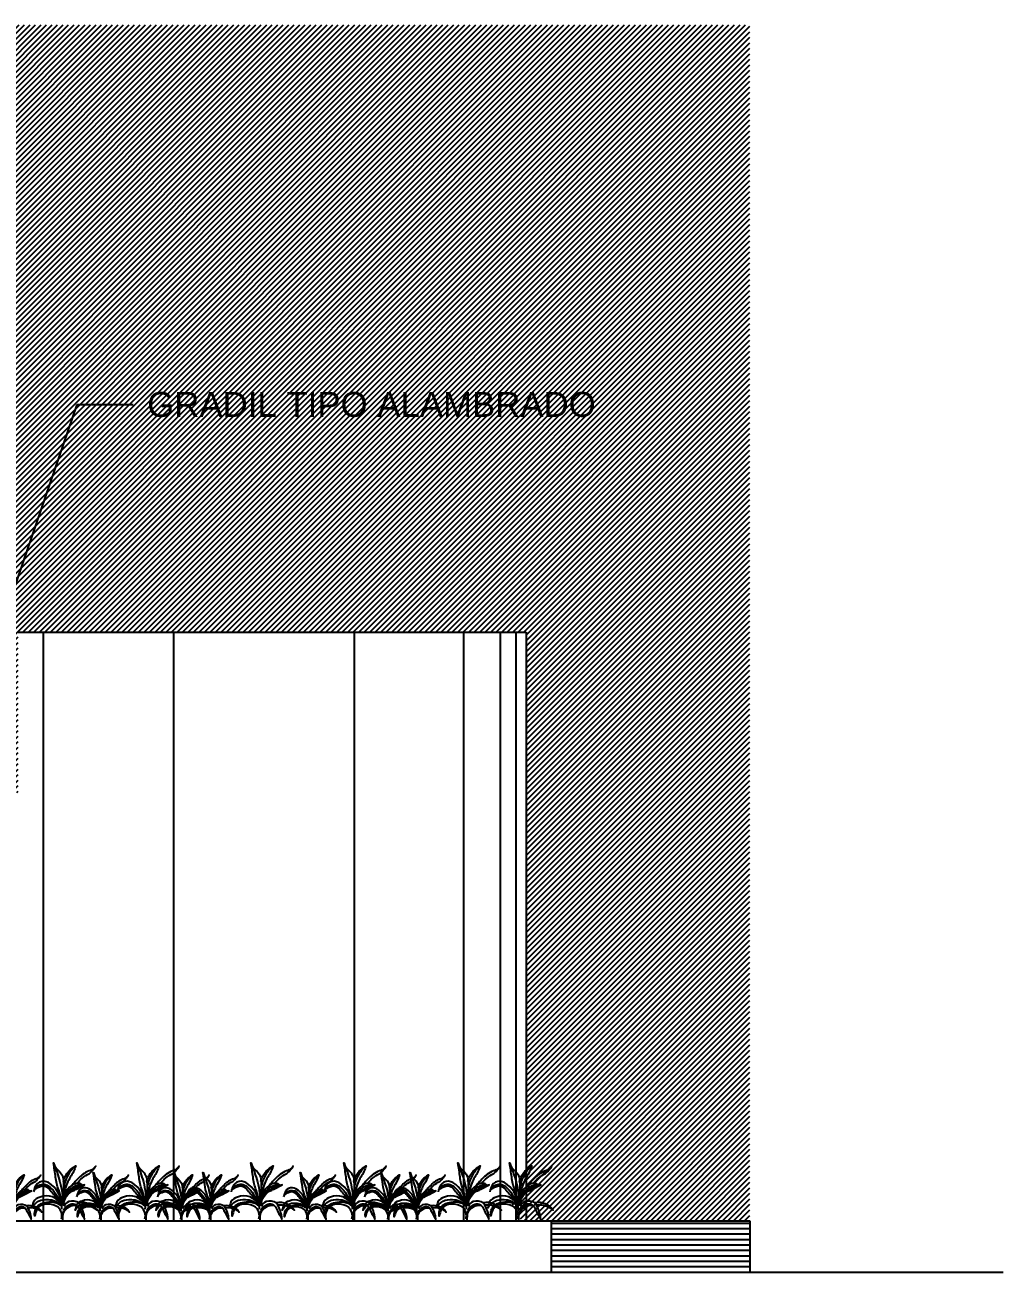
# Model space of a CAD drawing. Header units: metres. Extents: x 2458 to 3695, y 243 to 513.
# Drawn here: x 3228.43 to 3234.71, y 278.42 to 286.43 of the extents above; entities that cross this region are included whole.
import ezdxf
from ezdxf import colors
from ezdxf.entities.mleader import LeaderData, LeaderLine
from ezdxf.math import Vec2, Vec3

# ---------------------------------------------------------------- set-up
doc = ezdxf.new("R2010")
doc.units = ezdxf.units.M
doc.header["$LTSCALE"] = 5
doc.header["$MEASUREMENT"] = 0
for name, color, linetype in [('HACHURA', 251, 'Continuous'), ('HACHURA PISOS', 250, 'Continuous'), ('PENA 0.15', 7, 'Continuous'), ('PENA 01', 1, 'Continuous'), ('PENA 02', 2, 'Continuous'), ('PENA 06', 6, 'Continuous'), ('TXT ESPECIFICAÇÕES', 7, 'Continuous'), ('VEGETACAO', 84, 'Continuous')]:
    doc.layers.add(name, color=color, linetype=linetype)
doc.styles.get("Standard").update_dxf_attribs({"font": 'arial.ttf'})

# ---------------------------------------------------------------- blocks, each defined once
blk = doc.blocks.new('planta2')
for points in [[(215.6124166515229, 122.1931123433604, 0.09709127923711522), (209.8534928602885, 156.5344484938723, -0.07213606919634921), (204.385948384783, 179.0041618349155, 0.0106611874114703), (200.4235471405021, 204.6284015771446, 0.1387867677929901), (209.2038912370892, 191.0221121786645, -0.2468799475918266), (218.5051959959573, 170.9537737355432, -0.0221448236234155), (217.8766842288186, 135.415200467595, -0.0221448236234155)], [(200.7239147148247, 204.4027634666206, -0.02852530862489257), (212.1186302690611, 170.8835673954241, -0.07462469327359035), (216.6708067853791, 130.6074636379504, -0.07462469327359035)], [(218.3555051132996, 171.7052435646183, -0.1239272289368852), (227.6692200039143, 189.7431006672423, -0.07110868178774268), (240.2413000475832, 199.413325955971, -0.07091822231894934), (230.5333523623679, 179.3596586704257, 0.0287523928013403), (225.1587271442144, 168.5288192768424, 0.07684917454489056), (218.7836438170638, 142.3269600366258, 0.1114382885154701)], [(239.8656231218108, 199.4136158997967, 0.06494302271971387), (227.0967911025639, 184.2064720745344, 0.1142814951000124), (218.6452607436047, 157.7298299708244, 0.1972381407975468)], [(242.9222825419144, 168.4554596767811, -0.03938206423837972), (251.8540101080352, 177.5193312730471, -0.05731646310678926), (264.5952334824906, 185.7179154612899, 0.03052438781152665), (272.3349758234382, 193.6046134031474, 0.02746751777080816), (276.0804148561492, 198.7845822337721, -0.0752803900805548), (268.6998864414808, 192.3208114458745, -0.05961839798413031), (264.1275678411886, 190.6040454655879, 0.0740694414859039), (252.2796448104903, 183.8565348326485, 0.01705862918940175), (250.5967617604535, 182.2744556911625, 0.01540201834063059), (241.1038729593188, 173.4531971675294, 0.0223318336538347), (233.602827299563, 165.00642256655, 0.04798097779608538)], [(165.5947497795066, 152.9913497811785, -0.231189214897895), (174.0187272091069, 164.4054335829659, -0.3109063190843883), (193.4021488710694, 162.4369524675482, -0.09447034850572408), (214.492286537255, 132.7421804885291, -0.09447034850572408)], [(215.3161082907588, 129.2853148950068, 0.254367796811339), (191.3789444158197, 169.5012443687273, 0.2468590430800555), (175.6012093985606, 170.4150466312569, 0.2465974523379579), (166.3494089906632, 157.2734868473327, -0.1157414313971576), (178.8264640387515, 163.1995561395264, -0.2717183633629539), (190.7707867052393, 160.3351912900018, 0.02694989405393497), (205.6344875049085, 143.3431124695952, -0.03668778727872233), (214.7157210747045, 130.1874034269816, -0.03668778727872233)], [(218.8483412244964, 128.8025327200545, -0.3230330639666102), (238.1041657233126, 156.2121031775684, -0.0201880692912232), (241.6026017348602, 157.7211891651658), (256.0339027738057, 165.6534066530958, 0.1508844712252128), (223.8976050863084, 148.4841183832648, 0.1795864515109339), (218.0236496395158, 131.1323675362594, 0.1795864515109339)], [(222.3936796191511, 146.9074350703233, -0.1830964283402423), (241.7924103151061, 164.774695635688, -0.0850222194860406), (250.9601450680202, 166.3454640945876, 0.2149592134611509), (242.6967604089206, 168.3053628727672, 0.1467688363036038), (232.3245979316949, 163.8052422130852, 0.2158501729809912), (218.3284823487527, 136.6921540826307, 0.2158501729809912)], [(215.4670169374841, 128.504600673867, 0.4010131586544128), (176.4833497953335, 143.5617738738611, 0.1996601467977138), (164.9058317735542, 134.9301348509246, 0.0801450708603186), (161.8170465775733, 124.2632876983585, -0.3119545472212335), (190.7557096263074, 139.1929036695281, -0.2241374746235107), (214.7905665160334, 128.2045810321351, -0.2241374746235107)], [(214.9226868028593, 104.6870895012524, 0.2777614858365249), (208.777822074426, 125.7297524232469, 0.160526425089676), (189.3970099068939, 131.0793258706164, 0.274233870491045), (170.7557798715868, 121.1758362439752, 0.06243219910507581), (167.0652737179533, 109.6829637648306, -0.2401186658693687), (173.090949654183, 128.9129832631679, -0.1620468242422438), (198.7921224332853, 135.2045234584724, -0.145747887567513), (214.7901026059123, 127.6034979508992, -0.145747887567513)], [(217.5956250808094, 115.787500887597, -0.2487937773460314), (228.3915209481221, 130.0724696945102, -0.4815402457595028), (245.5174597183085, 123.6727405179315, 0.009089279004996596), (255.8714137232858, 104.5803502391067, 0.145058979223642), (246.2006368365133, 132.6884648375828, 0.2442308546089087), (227.64511727457, 135.565492441946, 0.1819655592468997), (218.9972202644423, 126.9991674988166, 0.5045013368025945)], [(245.5255201566604, 134.1165590544041, -0.2994236848194101), (278.3488975588556, 120.1160363253128, 0.2054665391504271), (249.0529400228927, 129.0046273919388, 0.2054665391504271)], [(217.6363169719538, 116.0304450640348, 0.05736688958210949), (216.5732877368876, 101.6052629570861, 0.05736688958210949)], [(242.2904074263988, 128.5590340698731, 0.3193598030193655), (217.7106405143967, 114.9784916831067, 0.3193598030193655)]]:
    blk.add_lwpolyline(points, format="xyb")

msp = doc.modelspace()

# ---------------------------------------------------------------- hatches: boundary and pattern name
at = {"layer": 'HACHURA', "true_color": 0x86cacb}
h = msp.add_hatch(dxfattribs=at)
h.set_pattern_fill('LINE', color=133, scale=0.2, angle=45)
h.set_pattern_definition([(45, (3197.766713710369, 279.8773356034308), (-0.01767766952966369, 0.01767766952966369), [])])
h.paths.add_polyline_path([(3197.78697104512, 280.0967792355811), (3197.74697104512, 280.096779235581), (3197.74697104512, 279.7867792355812), (3197.78697104512, 279.7867792355812)], flags=17)
h.paths.add_polyline_path([(3197.78697104512, 279.7367792355812), (3197.74697104512, 279.7367792355812), (3197.74697104512, 279.2467792355812), (3197.78697104512, 279.2467792355812)], flags=17)
h.paths.add_polyline_path([(3227.18697104512, 284.3720188669695), (3225.855354378314, 284.2994378398318), (3227.18697104512, 284.2994378398318)], flags=17)
h.paths.add_polyline_path([(3221.31947104512, 284.4393839959255), (3221.304471045121, 284.4393839959255), (3221.304471045121, 284.3425195004148), (3221.31947104512, 284.3425195004148)], flags=17)
h.paths.add_polyline_path([(3221.38697104512, 284.3720205893278), (3221.38697104512, 284.2994378398318), (3222.750665402581, 284.2994378398318)], flags=17)
h.paths.add_polyline_path([(3221.236971045119, 284.3757440819934), (3220.027748535096, 284.2994378398318), (3221.236971045119, 284.2994378398318)], flags=17)
h.paths.add_polyline_path([(3215.687041681885, 284.3720227170932), (3214.355354378315, 284.2994378398319), (3215.687041681885, 284.2994378398319)], flags=17)
h.paths.add_polyline_path([(3215.837041681885, 284.3720227170932), (3215.837041681885, 284.2994378398318), (3217.168728985456, 284.2994378398318)], flags=17)
h.paths.add_polyline_path([(3209.736971045119, 284.3720205893278), (3208.373276687656, 284.2994378398317), (3209.736971045119, 284.2994378398317)], flags=17)
h.paths.add_polyline_path([(3209.88697104512, 284.3720205893278), (3209.88697104512, 284.2994378398319), (3211.250665402581, 284.2994378398319)], flags=17)
h.paths.add_polyline_path([(3197.98697104512, 284.3720205893279), (3197.98697104512, 284.2994378398318), (3199.350665402582, 284.2994378398318)], flags=17)
h.paths.add_polyline_path([(3203.78697104512, 284.3720188669695), (3202.455354378313, 284.2994378398317), (3203.78697104512, 284.2994378398317)], flags=17)
h.paths.add_polyline_path([(3203.93697104512, 284.3720188669695), (3203.93697104512, 284.2994378398318), (3205.268587711926, 284.2994378398318)], flags=17)
h.paths.add_polyline_path([(3197.696971045119, 280.0967792355811), (3196.67697104512, 280.0967792355812), (3196.67697104512, 279.7867792355812), (3197.696971045119, 279.7867792355812)], flags=17)
h.paths.add_polyline_path([(3197.696971045119, 279.7367792355812), (3196.67697104512, 279.7367792355812), (3196.67697104512, 279.2467792355812), (3197.696971045119, 279.2467792355812)], flags=17)
edge = h.paths.add_edge_path()
edge.add_line((3233.086446821039, 286.4259435398578), (3194.596476638942, 286.4259435398578))
edge.add_line((3194.596476638942, 286.4259435398578), (3194.596476638942, 278.4167792355812))
edge.add_line((3194.596476638942, 278.4167792355812), (3196.586971045119, 278.4167792355812))
edge.add_line((3196.586971045119, 278.4167792355812), (3196.586971045119, 278.8867792355812))
edge.add_line((3196.586971045119, 278.8867792355812), (3196.586971045119, 279.2467792355812))
edge.add_line((3196.586971045119, 279.2467792355812), (3196.62697104512, 279.2467792355812))
edge.add_line((3196.62697104512, 279.2467792355812), (3196.62697104512, 279.7367792355812))
edge.add_line((3196.62697104512, 279.7367792355812), (3196.62697104512, 279.7867792355812))
edge.add_line((3196.62697104512, 279.7867792355812), (3196.62697104512, 280.1467792355812))
edge.add_line((3196.62697104512, 280.1467792355812), (3196.67697104512, 280.1467792355812))
edge.add_line((3196.67697104512, 280.1467792355812), (3197.78697104512, 280.1467792355812))
edge.add_line((3197.78697104512, 280.1467792355812), (3197.78697104512, 281.8167792355811))
edge.add_line((3197.78697104512, 281.8167792355811), (3197.836971045119, 281.8167792355811))
edge.add_line((3197.836971045119, 281.8167792355811), (3197.836971045119, 283.5944669437054))
edge.add_line((3197.836971045119, 283.5944669437054), (3197.28697104512, 283.5944669437054))
edge.add_line((3197.28697104512, 283.5944669437054), (3197.28697104512, 283.7585654131566))
edge.add_line((3197.28697104512, 283.7585654131566), (3197.28697104512, 284.2994378398319))
edge.add_line((3197.28697104512, 284.2994378398319), (3197.30697104512, 284.2994378398318))
edge.add_line((3197.30697104512, 284.2994378398318), (3197.836971045119, 284.2994378398318))
edge.add_line((3197.836971045119, 284.2994378398318), (3197.836971045119, 284.4522901129939))
edge.add_line((3197.836971045119, 284.4522901129939), (3197.98697104512, 284.4522901129939))
edge.add_line((3197.98697104512, 284.4522901129939), (3197.98697104512, 284.4220913619847))
edge.add_line((3197.98697104512, 284.4220913619847), (3200.291401743104, 284.2994378398318))
edge.add_line((3200.291401743104, 284.2994378398318), (3201.536661641913, 284.2994378398318))
edge.add_line((3201.536661641913, 284.2994378398318), (3203.78697104512, 284.422093084343))
edge.add_line((3203.78697104512, 284.422093084343), (3203.78697104512, 284.4522901129939))
edge.add_line((3203.78697104512, 284.4522901129939), (3203.93697104512, 284.4522901129939))
edge.add_line((3203.93697104512, 284.4522901129939), (3203.93697104512, 284.422093084343))
edge.add_line((3203.93697104512, 284.422093084343), (3206.187280448327, 284.2994378398318))
edge.add_line((3206.187280448327, 284.2994378398318), (3207.432540347135, 284.2994378398318))
edge.add_line((3207.432540347135, 284.2994378398318), (3209.736971045119, 284.4220913619847))
edge.add_line((3209.736971045119, 284.4220913619847), (3209.736971045119, 284.4522901129939))
edge.add_line((3209.736971045119, 284.4522901129939), (3209.88697104512, 284.452290112994))
edge.add_line((3209.88697104512, 284.452290112994), (3209.88697104512, 284.4220913619847))
edge.add_line((3209.88697104512, 284.4220913619847), (3212.191401743103, 284.2994378398319))
edge.add_line((3212.191401743103, 284.2994378398319), (3213.436661641914, 284.2994378398319))
edge.add_line((3213.436661641914, 284.2994378398319), (3215.687041681885, 284.4220969344668))
edge.add_line((3215.687041681885, 284.4220969344668), (3215.687041681885, 284.4522901129939))
edge.add_line((3215.687041681885, 284.4522901129939), (3215.837041681885, 284.452290112994))
edge.add_line((3215.837041681885, 284.452290112994), (3215.837041681885, 284.4220969344668))
edge.add_line((3215.837041681885, 284.4220969344668), (3218.087421721857, 284.2994378398318))
edge.add_line((3218.087421721857, 284.2994378398318), (3219.233824157921, 284.2994378398318))
edge.add_line((3219.233824157921, 284.2994378398318), (3221.236971045119, 284.4258435345594))
edge.add_line((3221.236971045119, 284.4258435345594), (3221.236971045119, 284.4522901129939))
edge.add_line((3221.236971045119, 284.4522901129939), (3221.38697104512, 284.452290112994))
edge.add_line((3221.38697104512, 284.452290112994), (3221.38697104512, 284.4220913619847))
edge.add_line((3221.38697104512, 284.4220913619847), (3223.691401743104, 284.2994378398318))
edge.add_line((3223.691401743104, 284.2994378398318), (3224.936661641912, 284.2994378398318))
edge.add_line((3224.936661641912, 284.2994378398318), (3227.18697104512, 284.4220930843431))
edge.add_line((3227.18697104512, 284.4220930843431), (3227.18697104512, 284.4522901129939))
edge.add_line((3227.18697104512, 284.4522901129939), (3227.33697104512, 284.452290112994))
edge.add_line((3227.33697104512, 284.452290112994), (3227.33697104512, 284.2994378398319))
edge.add_line((3227.33697104512, 284.2994378398319), (3227.89697104512, 284.2994378398319))
edge.add_line((3227.89697104512, 284.2994378398319), (3227.89697104512, 283.7585654131566))
edge.add_line((3227.89697104512, 283.7585654131566), (3227.89697104512, 283.5944669437054))
edge.add_line((3227.89697104512, 283.5944669437054), (3227.33697104512, 283.5944669437054))
edge.add_line((3227.33697104512, 283.5944669437054), (3227.33697104512, 281.816779235581))
edge.add_line((3227.33697104512, 281.816779235581), (3227.38697104512, 281.816779235581))
edge.add_line((3227.38697104512, 281.816779235581), (3227.38697104512, 281.4967792355812))
edge.add_line((3227.38697104512, 281.4967792355812), (3228.386092989474, 281.4967792355812))
edge.add_line((3228.386092989474, 281.4967792355812), (3228.386092989474, 282.5267792355812))
edge.add_line((3228.386092989474, 282.5267792355812), (3228.547983892109, 282.5267792355812))
edge.add_line((3228.547983892109, 282.5267792355812), (3231.650054577065, 282.5267792355812))
edge.add_line((3231.650054577065, 282.5267792355812), (3231.650054577065, 278.9050945093784))
edge.add_arc((3231.616487860264, 278.861962536625), 0.05465429123563165, 52.10877505861401, 260.1691600120135)
edge.add_arc((3231.641930464298, 278.7867652425543), 0.04080296511168178, 148.4570916606233, 281.4846817781992)
edge.add_line((3231.650054577065, 278.7467792355812), (3231.810054577065, 278.7467792355812))
edge.add_line((3231.810054577065, 278.7467792355812), (3233.086446821039, 278.7467792355812))
edge.add_line((3233.086446821039, 278.7467792355812), (3233.086446821039, 286.4259435398578))
edge = h.paths.add_edge_path(flags=16)
edge.add_arc((3231.703708008974, 278.9165664032273), 0.07082485903593011, 87.5929023723518, 122.3914795759624)
edge.add_arc((3231.740626872907, 278.8662569321828), 0.1331510473281049, 124.2092808848809, 178.5731373860937)
edge.add_arc((3231.701281113835, 278.8558219486884), 0.09476690300493029, 150.1714599712262, 171.657001081845, ccw=False)
edge.add_arc((3231.742085008761, 278.8498714297129), 0.1339823003973616, 111.8952668957412, 156.6571277900666, ccw=False)
edge.add_arc((3231.725130564052, 278.8806733268698), 0.09917063294260166, 90.0030053397187, 109.44191281090389, ccw=False)
edge.add_arc((3231.70242465421, 278.9503729632425), 0.03720029268929517, 52.39391633681907, 83.42750113297845)
edge = h.paths.add_edge_path(flags=17)
edge.add_arc((3231.753498309548, 278.9650068705872), 0.1496929336384497, 138.5617864576214, 165.7857234242328, ccw=False)
edge.add_arc((3231.785681872862, 278.9231656184984), 0.2017623608156887, 119.43209613396371, 135.7016204409103, ccw=False)
edge.add_arc((3231.415848625048, 279.1853724317008), 0.2841689453260005, 326.05540488071745, 342.28149811238933, ccw=False)
edge.add_arc((3231.980658459187, 278.8391034938274), 0.3787840610950526, 150.3139789208814, 156.9017269903143)
edge.add_arc((3231.923803792313, 278.8615798604414), 0.3176737366424177, 156.6077185394542, 176.1492976942287)
edge.add_arc((3230.163521748143, 278.9579956096948), 1.445277035609056, 357.022158100008, 362.0761305956785)
edge.add_arc((3231.522845161545, 279.0007156841342), 0.0855496048250797, 6.469023282460257, 48.19512375332002)
edge.add_arc((3231.645532324458, 279.1490129726972), 0.1070329972706758, 209.4397234089934, 232.16010836190878, ccw=False)
edge.add_arc((3230.508084161339, 278.6972943519214), 1.1179080714784, 19.921686260037916, 20.917051908410485, ccw=False)
edge.add_arc((3231.522845161544, 279.000715684135), 0.08554960482502204, 0.7019877665773038, 64.9292132562386, ccw=False)
edge = h.paths.add_edge_path(flags=16)
edge.add_arc((3231.672922307605, 278.7869119377908), 0.06878213042594099, 114.9773989385626, 175.2039490390455)
edge.add_arc((3231.684039197595, 278.7571634704275), 0.08721024082016, 83.16026272037101, 155.9800899810953, ccw=False)
edge.add_arc((3231.665517448794, 278.8131553880975), 0.04209370844333024, 46.62662904349578, 120.9353455555097)
h.paths.add_polyline_path([(3203.78697104512, 283.5944669437054), (3197.98697104512, 283.5944669437054), (3197.98697104512, 282.916779235581), (3203.78697104512, 282.916779235581)], flags=17)
h.paths.add_polyline_path([(3209.736971045119, 283.5944669437054), (3203.93697104512, 283.5944669437054), (3203.93697104512, 282.916779235581), (3209.736971045119, 282.916779235581)], flags=17)
h.paths.add_polyline_path([(3215.687041681885, 283.5944669437054), (3209.88697104512, 283.5944669437054), (3209.88697104512, 282.916779235581), (3215.687041681885, 282.916779235581)], flags=17)
h.paths.add_polyline_path([(3221.236971045119, 283.5944669437054), (3215.837041681885, 283.5944669437054), (3215.837041681885, 282.9167792355811), (3221.236971045119, 282.9167792355811)], flags=17)
h.paths.add_polyline_path([(3227.18697104512, 283.5944669437054), (3221.38697104512, 283.5944669437054), (3221.38697104512, 282.916779235581), (3227.18697104512, 282.916779235581)], flags=17)
at = {"layer": 'HACHURA', "ltscale": 1.5}
h = msp.add_hatch(dxfattribs=at)
h.set_pattern_fill('_USER', color=256, scale=0.035, pattern_type=0)
h.set_pattern_definition([(0, (3231.810054577065, 278.4167792355812), (0, 0.035), [])])
h.paths.add_polyline_path([(3233.086446821039, 278.7467792355812), (3231.810054577065, 278.7467792355812), (3231.810054577065, 278.4167792355812), (3233.086446821039, 278.4167792355812)])

# ---------------------------------------------------------------- linework, layer by layer
at = {"layer": 'HACHURA PISOS', "ltscale": 1.5}
for p, q in [((3229.38413462976, 282.5267792355812), (3229.38413462976, 278.7467792355812)), ((3230.545998575779, 282.5267792355812), (3230.545998575779, 278.7467792355812)), ((3231.248018701318, 282.5267792355812), (3231.248018701318, 278.7467792355812)), ((3231.483544903831, 282.5267792355812), (3231.483544903831, 278.7467792355812)), ((3231.582719682915, 282.5267792355812), (3231.582719682915, 278.7467792355812))]:
    msp.add_line(p, q, dxfattribs=at)
at = {"layer": 'PENA 0.15', "ltscale": 1.5}
for p, q in [((3228.386092989474, 282.5267792355812), (3228.547983892109, 282.5267792355812)), ((3228.547983892109, 282.5267792355812), (3228.547983892109, 278.7467792355812))]:
    msp.add_line(p, q, dxfattribs=at)
at = {"layer": 'PENA 01', "ltscale": 1.5}
for p, q in [((3228.547983892109, 282.5267792355812), (3231.650054577065, 282.5267792355812)), ((3231.650054577065, 282.5267792355812), (3231.650054577065, 278.7467792355812))]:
    msp.add_line(p, q, dxfattribs=at)
for points in [[(3231.810054577065, 278.7467792355812), (3233.086446821039, 278.7467792355812)], [(3233.086446821039, 278.7467792355812), (3233.086446821039, 278.4167792355812)]]:
    msp.add_lwpolyline(points, dxfattribs=at)
at = {"layer": 'PENA 02', "ltscale": 1.5}
for points in [[(3227.38697104512, 278.7467792355812), (3231.810054577065, 278.7467792355812)], [(3231.650054577065, 278.7467792355812), (3231.810054577065, 278.7467792355812), (3231.810054577065, 278.4167792355812)]]:
    msp.add_lwpolyline(points, dxfattribs=at)
at = {"layer": 'PENA 06', "ltscale": 1.5}
msp.add_lwpolyline([(3194.596476638942, 278.4167792355812), (3234.713830376762, 278.4167792355812)], dxfattribs=at)

# ---------------------------------------------------------------- block references
at = {"layer": 'VEGETACAO', "ltscale": 1.5}
for p, xscale, yscale, zscale in [((3227.703592266361, 278.4419634467099), 0.003, 0.003, 0.003), ((3227.891641995482, 278.3810002889357), 0.0036, 0.0036, 0.0036), ((3228.267375704037, 278.4419634467099), 0.003, 0.003, 0.003), ((3228.427367863856, 278.3810002889357), 0.0036, 0.0036, 0.0036), ((3228.786250476612, 278.4419634467099), 0.003, 0.003, 0.003), ((3228.972003780183, 278.4419634467099), 0.003, 0.003, 0.003), ((3229.160053509303, 278.3810002889357), 0.0036, 0.0036, 0.0036), ((3229.597298929215, 278.4419634467099), 0.003, 0.003, 0.003), ((3229.757291089034, 278.3810002889357), 0.0036, 0.0036, 0.0036), ((3230.11617370179, 278.4419634467099), 0.003, 0.003, 0.003), ((3230.301927005361, 278.4419634467099), 0.003, 0.003, 0.003), ((3230.489976734481, 278.3810002889357), 0.0036, 0.0036, 0.0036), ((3230.821668840002, 278.3810002889357), 0.0036, 0.0036, 0.0036)]:
    msp.add_blockref('planta2', p, dxfattribs=dict(at, xscale=xscale, yscale=yscale, zscale=zscale))

# ---------------------------------------------------------------- leaders
at = {"layer": 'TXT ESPECIFICAÇÕES', "ltscale": 0.05}
ml = msp.add_multileader_mtext('Standard', dxfattribs=at)
ml.set_content('GRADIL TIPO ALAMBRADO', color=256)
ml.set_leader_properties()
ml.build(insert=Vec2(0, 0))
ml.multileader.update_dxf_attribs({"dogleg_length": 0.36, "arrow_head_size": 0.15})
ctx = ml.context
ctx.base_point, ctx.char_height, ctx.arrow_head_size, ctx.landing_gap_size, ctx.plane_origin = Vec3(3229.125650836469, 283.9874978216303), 0.16, 0.15, 0.09, Vec3(3223.409285445612, 282.0056221377332)
notes = []
notes.append((ctx, [(0, (1, 1, 0), (3228.765650836469, 283.9874978216303), (1, 0), 0.36, [(1, [(3226.861537770707, 282.289157388858), (3227.776441461938, 281.1022839385948)], 0, [])])]))
ctx.mtext.insert, ctx.mtext.flow_direction = Vec3(3229.215650836469, 284.0688620781106), 5
for ctx, leaders in notes:
    for number, flags, end, landing, length, lines in leaders:
        leader = LeaderData()
        leader.index, (leader.has_last_leader_line, leader.has_dogleg_vector, leader.attachment_direction) = number, flags
        leader.last_leader_point, leader.dogleg_vector, leader.dogleg_length = Vec3(end), Vec3(landing), length
        for number, points, colour, breaks in lines:
            line = LeaderLine()
            line.index, line.vertices, line.color, line.breaks = number, Vec3.list(points), colors.encode_raw_color(colour), breaks
            leader.lines.append(line)
        ctx.leaders.append(leader)

doc.saveas('drawing.dxf')
